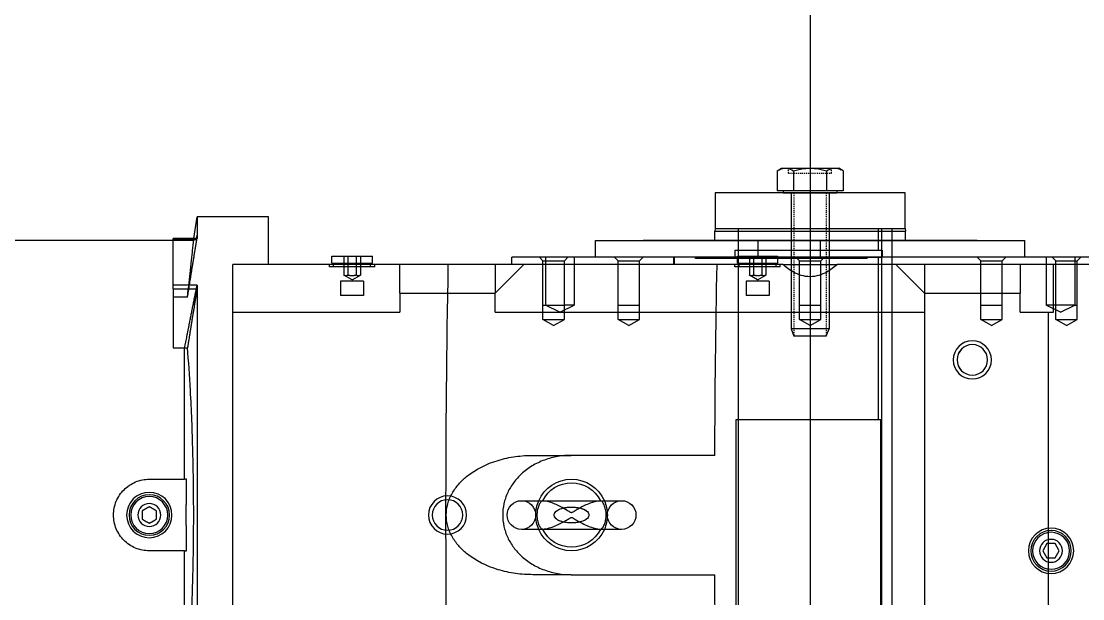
# Model space of a CAD drawing. Header units: millimetres. Extents: x 12318 to 17800, y 6541 to 10165.
# Drawn here: x 14926.8 to 15038.1, y 8595.1 to 8655.7 of the extents above; entities that cross this region are included whole.
import ezdxf

# ---------------------------------------------------------------- set-up
doc = ezdxf.new("R2010")
doc.units = ezdxf.units.MM
doc.linetypes.add('CENTER2', pattern=[1.125, 0.75, -0.125, 0.125, -0.125])
doc.linetypes.add('HIDDEN2', pattern=[0.1875, 0.125, -0.0625])
doc.layers.add('Equipment', color=123, linetype='Continuous')

# ---------------------------------------------------------------- blocks, each defined once
blk = doc.blocks.new('A$C6f4e16a3')
at = {"layer": 'Equipment'}
for p, q in [((1038.93, 3305.94), (1038.93, 689.74)), ((1025.07, 3251.38), (1026.93, 3252.45)), ((1025.07, 3251.38), (1025.07, 3242.93)), ((1050.93, 3252.45), (1026.93, 3252.45)), ((1032, 3251.38), (1032, 3242.93)), ((1045.86, 3251.38), (1045.86, 3242.93)), ((1052.79, 3251.38), (1050.93, 3252.45)), ((1052.79, 3251.38), (1052.79, 3242.93)), ((999.1, 3227.13), (999.1, 3242.13)), ((999.1, 3242.13), (1078.75, 3242.13)), ((1025.07, 3242.93), (1027.68, 3242.93)), ((1027.68, 3242.93), (1027.68, 3242.13)), ((1027.68, 3242.93), (1050.18, 3242.93)), ((1030.93, 3242.13), (1027.68, 3242.13)), ((1030.93, 3242.13), (1030.93, 3185.13)), ((1046.93, 3242.13), (1030.93, 3242.13)), ((1030.93, 3242.13), (1046.93, 3242.13)), ((1046.93, 3242.13), (1046.93, 3185.13)), ((1050.18, 3242.13), (1046.93, 3242.13)), ((1050.18, 3242.93), (1052.79, 3242.93)), ((1050.18, 3242.93), (1050.18, 3242.13)), ((1078.75, 3242.13), (1078.75, 3227.13)), ((1265.93, 3222.43), (1265.93, 3232.13)), ((1265.93, 3232.13), (1295.93, 3232.13)), ((1295.93, 3232.13), (1295.93, 3223.07)), ((1297.2, 3223.07), (1295.93, 3232.13)), ((999.1, 3227.13), (998.93, 3226.13)), ((1078.75, 3227.13), (999.1, 3227.13)), ((1008.93, 2987.13), (1008.93, 3227.13)), ((1068.93, 2987.13), (1068.93, 3227.13)), ((1078.75, 3227.13), (1078.93, 3226.13)), ((1128.93, 3222.13), (948.93, 3222.13)), ((948.93, 3215.13), (948.93, 3222.13)), ((1108.93, 3222.29), (968.93, 3222.29)), ((968.93, 3222.13), (968.93, 3222.29)), ((1078.93, 3226.13), (998.93, 3226.13)), ((998.93, 3222.29), (998.93, 3226.13)), ((1078.93, 3222.29), (1078.93, 3226.13)), ((1108.93, 3222.13), (1108.93, 3222.29)), ((1128.93, 3215.13), (1128.93, 3222.13)), ((1265.93, 3212.13), (1265.93, 3222.43)), ((1295.93, 3223.07), (1305.93, 3223.07)), ((1305.93, 3222.43), (1305.93, 3223.07)), ((1305.93, 3205.17), (1305.93, 3222.43)), ((1305.93, 3222.13), (1461.01, 3222.13)), ((913.93, 3215.13), (1163.93, 3215.13)), ((1163.93, 3212.13), (1163.93, 3215.13)), ((1239.43, 3215.63), (1222.43, 3215.63)), ((1222.43, 3212.63), (1222.43, 3215.63)), ((1239.43, 3212.63), (1239.43, 3215.63)), ((913.93, 3212.13), (990.93, 3212.13)), ((990.93, 3212.13), (990.93, 3107.13)), ((990.93, 3212.13), (1027.45, 3212.13)), ((1050.4, 3212.13), (1077.95, 3212.13)), ((1077.95, 3212.13), (1190.6, 3212.13)), ((1190.6, 3212.13), (1280.93, 3212.13)), ((1239.43, 3212.63), (1222.43, 3212.63)), ((1223.18, 3212.13), (1223.18, 3212.63)), ((1238.68, 3212.13), (1238.68, 3212.63)), ((1280.93, 3107.13), (1280.93, 3212.13)), ((1305.93, 3201.86), (1305.93, 3205.17)), ((1305.93, 3201.86), (1295.93, 3201.86)), ((1295.93, 3201.86), (1295.93, 3107.13)), ((1305.93, 3201.86), (1305.93, 3177.15)), ((1032.16, 3182.13), (1030.93, 3185.13)), ((1030.93, 3185.13), (1046.93, 3185.13)), ((1032.16, 3182.13), (1045.7, 3182.13)), ((1046.93, 3185.13), (1045.7, 3182.13)), ((1305.93, 3177.15), (1299.94, 3177.15)), ((1078.87, 3132.13), (1139.11, 3132.13)), ((1155.13, 3132.13), (1139.11, 3132.13)), ((1159.93, 3113.13), (1117.93, 3113.13)), ((990.93, 3107.13), (990.93, 3002.13)), ((1280.93, 3002.13), (1280.93, 3107.13)), ((1295.93, 3107.13), (1295.93, 3012.4)), ((1117.93, 3101.13), (1159.93, 3101.13)), ((934.46, 3092.13), (936.2, 3095.13)), ((936.2, 3095.13), (939.66, 3095.13)), ((939.66, 3095.13), (941.39, 3092.13)), ((936.2, 3089.13), (934.46, 3092.13)), ((939.66, 3089.13), (936.2, 3089.13)), ((941.39, 3092.13), (939.66, 3089.13)), ((1139.11, 3082.13), (1078.87, 3082.13)), ((1139.11, 3082.13), (1155.13, 3082.13))]:
    blk.add_line(p, q, dxfattribs=at)
at = {"layer": 'Equipment', "linetype": 'CENTER2'}
blk.add_line((1038.93, 3255.24), (1038.93, 3178.2), dxfattribs=at)
at = {"layer": 'Equipment', "linetype": 'HIDDEN2'}
for p, q in [((1029.93, 3250.39), (1029.93, 3252.45)), ((1047.93, 3250.39), (1029.93, 3250.39)), ((1047.93, 3250.39), (1047.93, 3252.45)), ((1032.16, 3242.13), (1030.93, 3242.13)), ((1032.16, 3242.13), (1032.16, 3182.13)), ((1045.7, 3242.13), (1045.7, 3182.13)), ((1045.7, 3242.13), (1046.93, 3242.13))]:
    blk.add_line(p, q, dxfattribs=at)
at = {"layer": 'Equipment', "ltscale": 25.241371}
blk.add_line((1004.53, 2987.13), (1004.53, 3227.13), dxfattribs=at)
at = {"layer": 'Equipment', "ltscale": 21.770681}
for p, q in [((1010.31, 3218.13), (1010.31, 3227.13)), ((1068.93, 3218.13), (1068.93, 3227.13))]:
    blk.add_line(p, q, dxfattribs=at)
at = {"layer": 'Equipment', "ltscale": 13.332776}
for p, q in [((1034.74, 3222.13), (1034.74, 3215.13)), ((1060.71, 3215.13), (1060.71, 3222.13))]:
    blk.add_line(p, q, dxfattribs=at)
at = {"layer": 'Equipment', "ltscale": 23.996407}
blk.add_line((1305.93, 3222.59), (1296.01, 3222.59), dxfattribs=at)
at = {"layer": 'Equipment', "ltscale": 1.815711}
blk.add_line((1297.33, 3222.13), (1297.2, 3223.07), dxfattribs=at)
at = {"layer": 'Equipment', "ltscale": 20.790014}
blk.add_line((1297.33, 3222.13), (1305.93, 3222.13), dxfattribs=at)
at = {"layer": 'Equipment', "ltscale": 5.999694}
for p, q in [((1008.74, 3218.13), (1008.74, 3214.98)), ((1070.43, 3218.13), (1070.43, 3214.98))]:
    blk.add_line(p, q, dxfattribs=at)
at = {"layer": 'Equipment', "ltscale": 25.565039}
for p, q in [((1070.43, 3218.13), (1008.74, 3218.13)), ((1008.74, 3214.98), (1070.43, 3214.98))]:
    blk.add_line(p, q, dxfattribs=at)
at = {"layer": 'Equipment', "ltscale": 4.05384}
for p, q in [((926.93, 3213.63), (925.43, 3215.13)), ((935.92, 3213.63), (937.43, 3215.13)), ((958.42, 3213.63), (956.91, 3215.13)), ((967.41, 3213.63), (968.91, 3215.13)), ((1034.43, 3213.63), (1032.93, 3215.13)), ((1043.42, 3213.63), (1044.93, 3215.13)), ((1110.45, 3213.63), (1108.94, 3215.13)), ((1119.44, 3213.63), (1120.94, 3215.13)), ((1141.93, 3213.63), (1140.43, 3215.13)), ((1150.92, 3213.63), (1152.43, 3215.13))]:
    blk.add_line(p, q, dxfattribs=at)
at = {"layer": 'Equipment', "ltscale": 22.772873}
for p, q in [((935.92, 3213.63), (926.93, 3213.63)), ((967.41, 3213.63), (958.42, 3213.63)), ((1043.42, 3213.63), (1034.43, 3213.63)), ((1119.44, 3213.63), (1110.45, 3213.63)), ((1150.92, 3213.63), (1141.93, 3213.63))]:
    blk.add_line(p, q, dxfattribs=at)
at = {"layer": 'Equipment', "ltscale": 22.369375}
for p, q in [((926.93, 3195.13), (926.93, 3213.63)), ((935.92, 3195.13), (935.92, 3213.63)), ((958.42, 3195.13), (958.42, 3213.63)), ((967.41, 3195.13), (967.41, 3213.63)), ((1034.43, 3195.13), (1034.43, 3213.63)), ((1043.42, 3195.13), (1043.42, 3213.63)), ((1110.45, 3195.13), (1110.45, 3213.63)), ((1119.44, 3195.13), (1119.44, 3213.63)), ((1141.93, 3195.13), (1141.93, 3213.63)), ((1150.92, 3195.13), (1150.92, 3213.63))]:
    blk.add_line(p, q, dxfattribs=at)
at = {"layer": 'Equipment', "ltscale": 24.189648}
for p, q in [((927.98, 3215.13), (927.98, 3195.13)), ((939.98, 3215.13), (939.98, 3195.13)), ((1137.88, 3215.13), (1137.88, 3195.13)), ((1149.88, 3215.13), (1149.88, 3195.13)), ((936.93, 3192.13), (936.93, 3212.13)), ((990.93, 3200.13), (950.93, 3200.13)), ((1210.93, 3200.13), (1170.93, 3200.13)), ((1295.93, 3203.48), (1305.93, 3203.48))]:
    blk.add_line(p, q, dxfattribs=at)
at = {"layer": 'Equipment', "ltscale": 25.250269}
for p, q in [((1010.31, 3147.13), (1010.31, 3214.98)), ((1068.93, 3147.13), (1068.93, 3214.98))]:
    blk.add_line(p, q, dxfattribs=at)
at = {"layer": 'Equipment', "ltscale": 0.952248}
for p, q in [((1015.04, 3214.63), (1015.04, 3215.13)), ((1087.04, 3214.63), (1087.04, 3215.13))]:
    blk.add_line(p, q, dxfattribs=at)
at = {"layer": 'Equipment', "ltscale": 24.87077}
blk.add_line((1015.04, 3214.63), (1087.04, 3214.63), dxfattribs=at)
at = {"layer": 'Equipment', "ltscale": 25.837965}
for p, q in [((1069.43, 3215.63), (1052.43, 3215.63)), ((1069.43, 3212.63), (1052.43, 3212.63))]:
    blk.add_line(p, q, dxfattribs=at)
at = {"layer": 'Equipment', "ltscale": 5.71399}
for p, q in [((1052.43, 3212.63), (1052.43, 3215.63)), ((1069.43, 3212.63), (1069.43, 3215.63)), ((1095.84, 3212.13), (1095.84, 3215.13)), ((1096.04, 3212.13), (1096.04, 3215.13))]:
    blk.add_line(p, q, dxfattribs=at)
at = {"layer": 'Equipment', "ltscale": 19.351717}
for p, q in [((1057.46, 3215.63), (1057.46, 3207.63)), ((1059.2, 3215.63), (1059.2, 3207.63)), ((1062.66, 3215.63), (1062.66, 3207.63)), ((1064.39, 3215.63), (1064.39, 3207.63)), ((1227.46, 3215.63), (1227.46, 3207.63)), ((1229.2, 3215.63), (1229.2, 3207.63)), ((1232.66, 3215.63), (1232.66, 3207.63)), ((1234.39, 3215.63), (1234.39, 3207.63)), ((950.93, 3192.13), (950.93, 3200.13)), ((1170.93, 3192.13), (1170.93, 3200.13)), ((1210.93, 3200.13), (1210.93, 3192.13))]:
    blk.add_line(p, q, dxfattribs=at)
at = {"layer": 'Equipment', "ltscale": 24.248844}
for p, q in [((950.93, 3212.13), (950.93, 3200.13)), ((1170.93, 3212.13), (1170.93, 3200.13)), ((1210.93, 3200.13), (1210.93, 3212.13))]:
    blk.add_line(p, q, dxfattribs=at)
at = {"layer": 'Equipment', "ltscale": 27.367462}
for p, q in [((1002.93, 3212.13), (990.93, 3200.13)), ((1170.93, 3200.13), (1158.93, 3212.13))]:
    blk.add_line(p, q, dxfattribs=at)
at = {"layer": 'Equipment', "ltscale": 23.405865}
blk.add_line((1050.4, 3212.13), (1027.45, 3212.13), dxfattribs=at)
at = {"layer": 'Equipment', "ltscale": 1.904597}
for p, q in [((1051.43, 3211.13), (1051.43, 3212.13)), ((1070.43, 3211.13), (1070.43, 3212.13)), ((1221.43, 3211.13), (1221.43, 3212.13)), ((1223.18, 3211.13), (1223.18, 3212.13)), ((1238.68, 3211.13), (1238.68, 3212.13)), ((1240.43, 3211.13), (1240.43, 3212.13))]:
    blk.add_line(p, q, dxfattribs=at)
at = {"layer": 'Equipment', "ltscale": 24.064772}
for p, q in [((1051.43, 3211.13), (1070.43, 3211.13)), ((1221.43, 3211.13), (1240.43, 3211.13))]:
    blk.add_line(p, q, dxfattribs=at)
at = {"layer": 'Equipment', "ltscale": 2.856945}
for p, q in [((1053.18, 3211.13), (1053.18, 3212.63)), ((1068.68, 3211.13), (1068.68, 3212.63))]:
    blk.add_line(p, q, dxfattribs=at)
at = {"layer": 'Equipment', "ltscale": 24.318085}
for p, q in [((1056.13, 3205.13), (1065.73, 3205.13)), ((1226.13, 3205.13), (1235.73, 3205.13)), ((1056.13, 3199.13), (1065.73, 3199.13)), ((1226.13, 3199.13), (1235.73, 3199.13))]:
    blk.add_line(p, q, dxfattribs=at)
at = {"layer": 'Equipment', "ltscale": 11.42808}
for p, q in [((1056.13, 3205.13), (1056.13, 3199.13)), ((1065.73, 3205.13), (1065.73, 3199.13)), ((1226.13, 3205.13), (1226.13, 3199.13)), ((1235.73, 3205.13), (1235.73, 3199.13)), ((926.93, 3189.13), (926.93, 3195.13)), ((935.93, 3189.13), (935.93, 3195.13)), ((958.41, 3189.13), (958.41, 3195.13)), ((967.41, 3189.13), (967.41, 3195.13)), ((1034.43, 3189.13), (1034.43, 3195.13)), ((1043.43, 3189.13), (1043.43, 3195.13)), ((1110.44, 3189.13), (1110.44, 3195.13)), ((1119.44, 3189.13), (1119.44, 3195.13)), ((1141.93, 3189.13), (1141.93, 3195.13)), ((1150.93, 3189.13), (1150.93, 3195.13))]:
    blk.add_line(p, q, dxfattribs=at)
at = {"layer": 'Equipment', "ltscale": 7.618686}
for p, q in [((1060.93, 3205.63), (1057.46, 3207.63)), ((1060.93, 3205.63), (1064.39, 3207.63)), ((1230.93, 3205.63), (1227.46, 3207.63)), ((1230.93, 3205.63), (1234.39, 3207.63))]:
    blk.add_line(p, q, dxfattribs=at)
at = {"layer": 'Equipment', "ltscale": 3.962711}
blk.add_line((1295.93, 3203.48), (1295.93, 3201.86), dxfattribs=at)
at = {"layer": 'Equipment', "ltscale": 5.971949}
blk.add_line((927.98, 3195.13), (926.93, 3195.13), dxfattribs=at)
at = {"layer": 'Equipment', "ltscale": 22.798204}
for p, q in [((927.98, 3195.13), (939.98, 3195.13)), ((967.41, 3195.13), (958.41, 3195.13)), ((1043.43, 3195.13), (1034.43, 3195.13)), ((1119.44, 3195.13), (1110.44, 3195.13)), ((1150.93, 3195.13), (1141.93, 3195.13)), ((935.93, 3189.13), (926.93, 3189.13)), ((967.41, 3189.13), (958.41, 3189.13)), ((1043.43, 3189.13), (1034.43, 3189.13)), ((1119.44, 3189.13), (1110.44, 3189.13)), ((1150.93, 3189.13), (1141.93, 3189.13))]:
    blk.add_line(p, q, dxfattribs=at)
at = {"layer": 'Equipment', "ltscale": 12.776993}
for p, q in [((933.98, 3192.13), (927.98, 3195.13)), ((933.98, 3192.13), (939.98, 3195.13)), ((1143.88, 3192.13), (1137.88, 3195.13)), ((1143.88, 3192.13), (1149.88, 3195.13))]:
    blk.add_line(p, q, dxfattribs=at)
at = {"layer": 'Equipment', "ltscale": 14.166053}
blk.add_line((1137.88, 3195.13), (1141.93, 3195.13), dxfattribs=at)
at = {"layer": 'Equipment', "ltscale": 11.406309}
blk.add_line((1299.94, 3198.36), (1305.93, 3198.36), dxfattribs=at)
at = {"layer": 'Equipment', "ltscale": 22.577003}
blk.add_line((950.93, 3192.13), (936.93, 3192.13), dxfattribs=at)
at = {"layer": 'Equipment', "ltscale": 25.7015}
blk.add_line((938.93, 3022.13), (938.93, 3192.13), dxfattribs=at)
at = {"layer": 'Equipment', "ltscale": 25.612568}
blk.add_line((1170.93, 3192.13), (990.93, 3192.13), dxfattribs=at)
at = {"layer": 'Equipment', "ltscale": 26.050388}
blk.add_line((1280.93, 3192.13), (1210.93, 3192.13), dxfattribs=at)
at = {"layer": 'Equipment', "ltscale": 9.896994}
for p, q in [((931.43, 3186.53), (926.93, 3189.13)), ((931.43, 3186.53), (935.93, 3189.13)), ((962.91, 3186.53), (958.41, 3189.13)), ((962.91, 3186.53), (967.41, 3189.13)), ((1038.93, 3186.53), (1034.43, 3189.13)), ((1038.93, 3186.53), (1043.43, 3189.13)), ((1114.94, 3186.53), (1110.44, 3189.13)), ((1114.94, 3186.53), (1119.44, 3189.13)), ((1146.43, 3186.53), (1141.93, 3189.13)), ((1146.43, 3186.53), (1150.93, 3189.13))]:
    blk.add_line(p, q, dxfattribs=at)
at = {"layer": 'Equipment', "ltscale": 26.49209}
for p, q in [((1301.13, 3122.13), (1301.13, 3177.15)), ((1301.13, 3037.11), (1301.13, 3092.13))]:
    blk.add_line(p, q, dxfattribs=at)
at = {"layer": 'Equipment', "ltscale": 25.80229}
for p, q in [((1009.26, 3067.13), (1009.26, 3147.13)), ((1069.93, 3067.13), (1069.93, 3147.13))]:
    blk.add_line(p, q, dxfattribs=at)
at = {"layer": 'Equipment', "ltscale": 25.116791}
blk.add_line((1069.93, 3147.13), (1009.26, 3147.13), dxfattribs=at)
at = {"layer": 'Equipment', "ltscale": 23.8671}
for p, q in [((1315.93, 3122.13), (1301.13, 3122.13)), ((1301.13, 3092.13), (1315.93, 3092.13))]:
    blk.add_line(p, q, dxfattribs=at)
at = {"layer": 'Equipment', "ltscale": 24.318085}
for centre, radius in [((970.93, 3172.13), 8), ((970.93, 3172.13), 6.4), ((1190.93, 3107.13), 8), ((1190.93, 3107.13), 6.4), ((1315.93, 3107.13), 4.8), ((937.93, 3092.13), 4.8)]:
    blk.add_circle(centre, radius, dxfattribs=at)
at = {"layer": 'Equipment', "ltscale": 24.299088}
for centre in [(970.93, 3172.13), (1190.93, 3107.13)]:
    blk.add_circle(centre, 6.39, dxfattribs=at)
at = {"layer": 'Equipment', "ltscale": 26.252478}
blk.add_circle((1315.93, 3107.13), 9.5, dxfattribs=at)
at = {"layer": 'Equipment', "ltscale": 25.837965}
blk.add_circle((1315.93, 3107.13), 8.5, dxfattribs=at)
at = {"layer": 'Equipment', "ltscale": 26.175716}
for centre in [(1315.93, 3107.13), (937.93, 3092.13)]:
    blk.add_circle(centre, 7.75, dxfattribs=at)
at = {"layer": 'Equipment'}
for radius in [9.5, 8.5]:
    blk.add_circle((937.93, 3092.13), radius, dxfattribs=at)
for centre, radius, start, end in [((1028.53, 3246.33), 6.12, 55.5531, 115.5531), ((1038.93, 3229.54), 22.91, 72.3875, 107.6125), ((1049.32, 3246.33), 6.12, 64.4469, 124.4469), ((1138.93, 3107.13), 15, 23.5782, 156.4218), ((1138.93, 3107.13), 13.5, 26.3878, 153.6122), ((1117.93, 3107.13), 6, 90, 270), ((1159.93, 3107.13), 6, 270, 90), ((1138.93, 3107.13), 15, 203.5782, 336.4218), ((1138.93, 3107.13), 13.5, 206.3878, 333.6122)]:
    blk.add_arc(centre, radius, start, end, dxfattribs=at)
at = {"layer": 'Equipment', "ltscale": 22.798204}
for centre, start, end in [((1117.93, 3107.13), 270, 90), ((1159.93, 3107.13), 90, 270)]:
    blk.add_arc(centre, 6, start, end, dxfattribs=at)
at = {"layer": 'Equipment', "ltscale": 11.757121}
for start, end in [(156.4218, 180), (0, 23.5782), (180, 203.5782), (336.4218, 0)]:
    blk.add_arc((1138.93, 3107.13), 15, start, end, dxfattribs=at)
at = {"layer": 'Equipment', "ltscale": 0.127254}
for start, end in [(153.6122, 153.896), (26.104, 26.3878), (206.104, 206.3878), (333.6122, 333.896)]:
    blk.add_arc((1138.93, 3107.13), 13.5, start, end, dxfattribs=at)
at = {"layer": 'Equipment'}
for centre, start_param, end_param in [((902.6, 3107.13), 1.595799, 1.67599), ((1015.25, 3107.13), 1.465602, 1.67599), ((902.6, 3107.13), 1.465602, 1.545794)]:
    blk.add_ellipse(centre, major_axis=(0, -1000), ratio=0.176327, start_param=start_param, end_param=end_param, dxfattribs=at)
at = {"layer": 'Equipment', "ltscale": 13.405293}
blk.add_open_spline([(1296.01, 3222.59), (1295.95, 3223.41), (1295.93, 3224.02), (1295.93, 3224.42)], degree=3, dxfattribs=at)
at = {"layer": 'Equipment', "ltscale": 24.31514}
blk.add_rational_spline([(1299.94, 3198.36), (1298.02, 3210.35), (1295.93, 3223.07)], [1.00218321067, 1.00173959235, 1], degree=2, dxfattribs=at)
at = {"layer": 'Equipment', "ltscale": 26.033876}
blk.add_open_spline([(1299.94, 3198.36), (1299.46, 3202.62), (1299.05, 3206.41), (1298.24, 3213.75), (1297.9, 3216.93), (1297.44, 3221.11), (1297.33, 3222.13), (1297.33, 3222.13)], degree=3, knots=[41.495056, 41.495056, 41.495056, 41.495056, 43.51975, 43.51975, 46.146927, 46.146927, 48.774105, 48.774105, 48.774105, 48.774105], dxfattribs=at)
at = {"layer": 'Equipment'}
for points, knots in [([(1027.45, 3212.13), (1028.87, 3210.89), (1030.35, 3209.81), (1032.98, 3208.36), (1034.08, 3207.88), (1036.41, 3207.2), (1037.63, 3207.01), (1040.23, 3207.01), (1041.45, 3207.2), (1043.77, 3207.88), (1044.88, 3208.36), (1047.51, 3209.81), (1048.99, 3210.89), (1050.4, 3212.13)], [-4.478311, -4.478311, -4.478311, -4.478311, -3.905022, -3.905022, -3.51452, -3.51452, -3.124018, -3.124018, -2.733515, -2.733515, -2.343013, -2.343013, -1.769724, -1.769724, -1.769724, -1.769724]), ([(1299.94, 3037.11), (1299.46, 3042.67), (1299.05, 3048.66), (1298.24, 3063.08), (1297.9, 3071.74), (1297.44, 3089.39), (1297.33, 3098.37), (1297.33, 3115.89), (1297.44, 3124.87), (1297.9, 3142.52), (1298.24, 3151.18), (1299.05, 3165.6), (1299.46, 3171.59), (1299.94, 3177.15)], [41.495056, 41.495056, 41.495056, 41.495056, 43.51975, 43.51975, 46.146927, 46.146927, 48.774105, 48.774105, 51.401283, 51.401283, 54.02846, 54.02846, 56.053154, 56.053154, 56.053154, 56.053154]), ([(1139.11, 3132.13), (1140.93, 3132.13), (1142.82, 3131.98), (1146.59, 3131.33), (1148.48, 3130.83), (1152.11, 3129.5), (1153.87, 3128.66), (1157.13, 3126.69), (1158.63, 3125.56), (1161.11, 3123.27), (1162.21, 3122.07), (1164.16, 3119.45), (1165.01, 3118.02), (1166.4, 3115.03), (1166.93, 3113.46), (1167.63, 3110.29), (1167.8, 3108.69), (1167.8, 3105.57), (1167.63, 3103.97), (1166.93, 3100.8), (1166.4, 3099.23), (1165.01, 3096.24), (1164.16, 3094.81), (1162.21, 3092.19), (1161.11, 3090.99), (1158.63, 3088.7), (1157.13, 3087.57), (1153.87, 3085.6), (1152.11, 3084.76), (1148.48, 3083.43), (1146.59, 3082.93), (1142.82, 3082.28), (1140.93, 3082.13), (1139.11, 3082.13)], [8.153004, 8.153004, 8.153004, 8.153004, 8.698513, 8.698513, 9.244022, 9.244022, 9.78953, 9.78953, 10.335039, 10.335039, 10.802456, 10.802456, 11.269873, 11.269873, 11.737291, 11.737291, 12.204708, 12.204708, 12.672125, 12.672125, 13.139543, 13.139543, 13.60696, 13.60696, 14.074377, 14.074377, 14.619886, 14.619886, 15.165395, 15.165395, 15.710903, 15.710903, 16.256412, 16.256412, 16.256412, 16.256412]), ([(1155.13, 3082.13), (1157.48, 3082.13), (1159.92, 3082.29), (1164.85, 3082.97), (1167.33, 3083.5), (1174.59, 3085.68), (1179.18, 3087.95), (1184.06, 3091.94), (1185.2, 3093.01), (1187.28, 3095.4), (1188.22, 3096.7), (1189.78, 3099.49), (1190.4, 3100.97), (1191.23, 3104.02), (1191.44, 3105.58), (1191.44, 3108.68), (1191.23, 3110.24), (1190.4, 3113.29), (1189.78, 3114.77), (1188.22, 3117.56), (1187.28, 3118.86), (1185.2, 3121.25), (1184.06, 3122.33), (1179.18, 3126.31), (1174.59, 3128.58), (1167.33, 3130.76), (1164.85, 3131.29), (1159.92, 3131.97), (1157.48, 3132.13), (1155.13, 3132.13)], [-9.692573, -9.692573, -9.692573, -9.692573, -8.945232, -8.945232, -8.197891, -8.197891, -6.703208, -6.703208, -6.238978, -6.238978, -5.774747, -5.774747, -5.310517, -5.310517, -4.846287, -4.846287, -4.382056, -4.382056, -3.917826, -3.917826, -3.453595, -3.453595, -2.989365, -2.989365, -1.494683, -1.494683, -0.747341, -0.747341, 0, 0, 0, 0])]:
    blk.add_open_spline(points, degree=3, knots=knots, dxfattribs=at)
at = {"layer": 'Equipment', "ltscale": 6.699291}
for points, weights in [([(1057.46, 3207.63), (1058.33, 3207.13), (1059.2, 3207.63)], [3.67949192432, 4.24871130596, 3.6794919243]), ([(1059.2, 3207.63), (1060.93, 3207.13), (1062.66, 3207.63)], [3.6794919243, 4.24871130596, 3.6794919243]), ([(1062.66, 3207.63), (1063.53, 3207.13), (1064.39, 3207.63)], [3.6794919243, 4.24871130596, 3.67949192432]), ([(1227.46, 3207.63), (1228.33, 3207.13), (1229.2, 3207.63)], [3.67949192432, 4.24871130596, 3.6794919243]), ([(1229.2, 3207.63), (1230.93, 3207.13), (1232.66, 3207.63)], [3.6794919243, 4.24871130596, 3.6794919243]), ([(1232.66, 3207.63), (1233.53, 3207.13), (1234.39, 3207.63)], [3.6794919243, 4.24871130596, 3.67949192432]), ([(1312.93, 3108.86), (1314.43, 3109.73), (1315.93, 3110.59)], [3.6794919243, 4.24871130596, 3.67949192432]), ([(1315.93, 3110.59), (1317.43, 3109.73), (1318.93, 3108.86)], [3.67949192432, 4.24871130596, 3.6794919243]), ([(1312.93, 3105.4), (1312.93, 3107.13), (1312.93, 3108.86)], [3.6794919243, 4.24871130596, 3.6794919243]), ([(1318.93, 3108.86), (1318.93, 3107.13), (1318.93, 3105.4)], [3.6794919243, 4.24871130596, 3.6794919243]), ([(1315.93, 3103.67), (1314.43, 3104.53), (1312.93, 3105.4)], [3.67949192432, 4.24871130596, 3.6794919243]), ([(1318.93, 3105.4), (1317.43, 3104.53), (1315.93, 3103.67)], [3.6794919243, 4.24871130596, 3.67949192432])]:
    blk.add_rational_spline(points, weights, degree=2, dxfattribs=at)
at = {"layer": 'Equipment', "ltscale": 25.9879}
blk.add_rational_spline([(1301.13, 3177.15), (1298.89, 3188.49), (1295.93, 3203.48)], [1.02525429573, 1.02254354589, 1], degree=2, dxfattribs=at)
at = {"layer": 'Equipment'}
blk.add_rational_spline([(1295.93, 3201.86), (1298.02, 3189.14), (1299.94, 3177.15)], [1, 1.00173959235, 1.00218321067], degree=2, dxfattribs=at)
at = {"layer": 'Equipment', "ltscale": 24.190916}
blk.add_rational_spline([(1300.29, 3092.13), (1300.56, 3107.13), (1300.29, 3122.13)], [1.12894050248, 1.13772616419, 1.12894050248], degree=2, dxfattribs=at)
at = {"layer": 'Equipment', "ltscale": 11.504848}
for points, weights in [([(1300.29, 3122.13), (1300.72, 3122.13), (1301.13, 3122.13)], [1.08793745087, 1.09672248059, 1.10486761482]), ([(1301.13, 3092.13), (1300.72, 3092.13), (1300.29, 3092.13)], [1.10486761482, 1.09672248059, 1.08793745087])]:
    blk.add_rational_spline(points, weights, degree=2, dxfattribs=at)
at = {"layer": 'Equipment', "ltscale": 25.356476}
blk.add_open_spline([(1315.93, 3092.13), (1316.87, 3092.13), (1317.85, 3092.22), (1319.78, 3092.6), (1320.75, 3092.89), (1323.52, 3094.04), (1325.2, 3095.19), (1327.87, 3097.85), (1329.02, 3099.54), (1330.17, 3102.31), (1330.46, 3103.27), (1330.84, 3105.21), (1330.93, 3106.19), (1330.93, 3108.07), (1330.84, 3109.05), (1330.46, 3110.99), (1330.17, 3111.95), (1329.02, 3114.72), (1327.87, 3116.41), (1325.2, 3119.07), (1323.52, 3120.22), (1320.75, 3121.37), (1319.78, 3121.66), (1317.85, 3122.04), (1316.87, 3122.13), (1315.93, 3122.13)], degree=3, knots=[-9.051557, -9.051557, -9.051557, -9.051557, -8.7687, -8.7687, -8.485837, -8.485837, -7.920112, -7.920112, -7.354392, -7.354392, -7.071532, -7.071532, -6.788672, -6.788672, -6.505812, -6.505812, -6.222952, -6.222952, -5.657232, -5.657232, -5.091507, -5.091507, -4.808644, -4.808644, -4.525787, -4.525787, -4.525787, -4.525787], dxfattribs=at)
at = {"layer": 'Equipment', "ltscale": 25.570152}
for points in [[(1124.42, 3107.13), (1124.42, 3107.91), (1124.5, 3108.69), (1124.81, 3110.13), (1125.03, 3110.79), (1125.52, 3111.89), (1125.79, 3112.32), (1126.26, 3112.92), (1126.46, 3113.08), (1126.69, 3113.14), (1126.76, 3113.12), (1126.81, 3113.07)], [(1153.44, 3107.13), (1153.44, 3106.35), (1153.35, 3105.57), (1153.05, 3104.13), (1152.83, 3103.47), (1152.33, 3102.38), (1152.07, 3101.94), (1151.6, 3101.34), (1151.4, 3101.18), (1151.16, 3101.12), (1151.1, 3101.14), (1151.05, 3101.19)]]:
    blk.add_open_spline(points, degree=3, knots=[0, 0, 0, 0, 0.23457, 0.23457, 0.469235, 0.469235, 0.6999, 0.6999, 0.929332, 0.929332, 1.063953, 1.063953, 1.063953, 1.063953], dxfattribs=at)
at = {"layer": 'Equipment', "ltscale": 25.669466}
blk.add_open_spline([(1126.81, 3113.07), (1128.3, 3112.93), (1129.75, 3112.55), (1132.74, 3111.48), (1134.27, 3110.72), (1136.32, 3109.56), (1136.84, 3109.25), (1137.75, 3108.68), (1137.94, 3108.57), (1138.37, 3108.3), (1138.54, 3108.21), (1138.76, 3108.12), (1138.83, 3108.11), (1138.98, 3108.1), (1139.06, 3108.11), (1139.23, 3108.17), (1139.3, 3108.21), (1139.53, 3108.33), (1139.7, 3108.43), (1140.13, 3108.7), (1140.41, 3108.87), (1142.46, 3110.13), (1144.69, 3111.36), (1148.38, 3112.63), (1149.72, 3112.94), (1151.05, 3113.07)], degree=3, knots=[-3.767311, -3.767311, -3.767311, -3.767311, -3.345586, -3.345586, -2.851374, -2.851374, -2.639882, -2.639882, -2.550035, -2.550035, -2.429562, -2.429562, -2.352646, -2.352646, -2.2647, -2.2647, -2.192656, -2.192656, -2.068101, -2.068101, -1.961538, -1.961538, -1.379604, -1.379604, -1.060707, -1.060707, -1.060707, -1.060707], dxfattribs=at)
at = {"layer": 'Equipment', "ltscale": 25.570175}
for points in [[(1151.05, 3113.07), (1151.14, 3113.17), (1151.28, 3113.15), (1151.67, 3112.84), (1151.91, 3112.56), (1152.4, 3111.75), (1152.65, 3111.24), (1153.03, 3110.13), (1153.18, 3109.57), (1153.39, 3108.38), (1153.44, 3107.76), (1153.44, 3107.13)], [(1126.81, 3101.19), (1126.72, 3101.09), (1126.58, 3101.11), (1126.19, 3101.42), (1125.95, 3101.7), (1125.46, 3102.51), (1125.21, 3103.02), (1124.82, 3104.13), (1124.67, 3104.69), (1124.47, 3105.88), (1124.42, 3106.5), (1124.42, 3107.13)]]:
    blk.add_open_spline(points, degree=3, knots=[3.297806, 3.297806, 3.297806, 3.297806, 3.534976, 3.534976, 3.760887, 3.760887, 3.982253, 3.982253, 4.169994, 4.169994, 4.357691, 4.357691, 4.357691, 4.357691], dxfattribs=at)
at = {"layer": 'Equipment', "ltscale": 25.669538}
blk.add_open_spline([(1151.05, 3101.19), (1150.81, 3101.21), (1150.57, 3101.24), (1148.5, 3101.54), (1146.75, 3102.13), (1143.96, 3103.36), (1142.84, 3103.95), (1141.27, 3104.86), (1140.85, 3105.12), (1140.03, 3105.63), (1139.86, 3105.73), (1139.45, 3105.98), (1139.3, 3106.06), (1139.09, 3106.14), (1139.01, 3106.16), (1138.86, 3106.16), (1138.78, 3106.14), (1138.62, 3106.08), (1138.54, 3106.05), (1138.31, 3105.92), (1138.12, 3105.81), (1137.71, 3105.55), (1137.43, 3105.37), (1135.89, 3104.44), (1134.3, 3103.53), (1130.82, 3102.02), (1129.01, 3101.45), (1127.07, 3101.22), (1126.94, 3101.2), (1126.81, 3101.19)], degree=3, knots=[-8.656656, -8.656656, -8.656656, -8.656656, -8.58886, -8.58886, -8.091875, -8.091875, -7.73814, -7.73814, -7.566064, -7.566064, -7.480265, -7.480265, -7.371414, -7.371414, -7.299456, -7.299456, -7.215468, -7.215468, -7.149243, -7.149243, -7.029421, -7.029421, -6.918287, -6.918287, -6.506573, -6.506573, -6.090984, -6.090984, -6.061075, -6.061075, -6.061075, -6.061075], dxfattribs=at)
at = {"layer": 'Equipment', "ltscale": 20.910368}
for points, knots in [([(1138.93, 3110.45), (1137.18, 3110.45), (1135.09, 3110.18), (1133.11, 3109.19), (1132.63, 3108.88), (1132.1, 3108.34), (1131.9, 3108.07), (1131.7, 3107.6), (1131.65, 3107.35), (1131.65, 3107.13)], [-3.2684979, -3.2684979, -3.2684979, -3.2684979, -2.7431625, -2.7431625, -2.6022206, -2.6022206, -2.5167074, -2.5167074, -2.4513734, -2.4513734, -2.4513734, -2.4513734]), ([(1146.21, 3107.13), (1146.21, 3107.35), (1146.15, 3107.6), (1145.95, 3108.07), (1145.75, 3108.34), (1145.22, 3108.88), (1144.75, 3109.19), (1142.76, 3110.18), (1140.68, 3110.45), (1138.93, 3110.45)], [-0.8171245, -0.8171245, -0.8171245, -0.8171245, -0.7517904, -0.7517904, -0.6662773, -0.6662773, -0.5253354, -0.5253354, 0, 0, 0, 0])]:
    blk.add_open_spline(points, degree=3, knots=knots, dxfattribs=at)
at = {"layer": 'Equipment', "ltscale": 27.866774}
blk.add_open_spline([(1146.21, 3107.13), (1146.21, 3107.36), (1146.16, 3107.58), (1145.97, 3108.03), (1145.82, 3108.24), (1145.33, 3108.79), (1144.88, 3109.12), (1143.55, 3109.77), (1142.71, 3110.01), (1141.34, 3110.28), (1140.77, 3110.35), (1139.76, 3110.42), (1139.3, 3110.44), (1138.38, 3110.44), (1137.92, 3110.42), (1136.88, 3110.33), (1136.29, 3110.24), (1134.8, 3109.93), (1133.99, 3109.65), (1132.87, 3109.04), (1132.51, 3108.77), (1132.05, 3108.27), (1131.89, 3108.04), (1131.7, 3107.59), (1131.65, 3107.39), (1131.65, 3107.16), (1131.65, 3107.14), (1131.65, 3107.13)], degree=3, knots=[-2.944545, -2.944545, -2.944545, -2.944545, -2.875966, -2.875966, -2.798816, -2.798816, -2.656298, -2.656298, -2.478438, -2.478438, -2.357986, -2.357986, -2.26098, -2.26098, -2.164139, -2.164139, -2.04077, -2.04077, -1.84406, -1.84406, -1.706234, -1.706234, -1.612946, -1.612946, -1.539191, -1.539191, -1.534845, -1.534845, -1.534845, -1.534845], dxfattribs=at)
at = {"layer": 'Equipment', "ltscale": 27.880491}
blk.add_open_spline([(1131.65, 3107.13), (1131.65, 3106.91), (1131.7, 3106.66), (1131.9, 3106.19), (1132.1, 3105.92), (1132.63, 3105.38), (1133.11, 3105.07), (1135.09, 3104.08), (1137.18, 3103.81), (1140.68, 3103.81), (1142.76, 3104.08), (1144.75, 3105.07), (1145.22, 3105.38), (1145.75, 3105.92), (1145.95, 3106.19), (1146.15, 3106.66), (1146.21, 3106.91), (1146.21, 3107.13)], degree=3, knots=[-2.451373, -2.451373, -2.451373, -2.451373, -2.386039, -2.386039, -2.300526, -2.300526, -2.159584, -2.159584, -1.634249, -1.634249, -1.108914, -1.108914, -0.967972, -0.967972, -0.882458, -0.882458, -0.817124, -0.817124, -0.817124, -0.817124], dxfattribs=at)
at = {"layer": 'Equipment', "ltscale": 27.86673}
blk.add_open_spline([(1131.65, 3107.13), (1131.65, 3106.92), (1131.69, 3106.71), (1131.88, 3106.23), (1132.05, 3105.98), (1132.6, 3105.41), (1133.06, 3105.09), (1134.39, 3104.46), (1135.22, 3104.23), (1136.58, 3103.98), (1137.14, 3103.91), (1138.15, 3103.83), (1138.6, 3103.82), (1139.52, 3103.83), (1139.98, 3103.85), (1141.03, 3103.94), (1141.63, 3104.03), (1143.15, 3104.36), (1143.97, 3104.65), (1145, 3105.24), (1145.37, 3105.51), (1145.84, 3106.03), (1145.99, 3106.26), (1146.17, 3106.71), (1146.21, 3106.91), (1146.21, 3107.13)], degree=3, knots=[-1.534845, -1.534845, -1.534845, -1.534845, -1.462968, -1.462968, -1.360867, -1.360867, -1.19864, -1.19864, -1.000223, -1.000223, -0.865482, -0.865482, -0.756175, -0.756175, -0.646236, -0.646236, -0.505182, -0.505182, -0.277455, -0.277455, -0.145213, -0.145213, -0.064751, -0.064751, 0, 0, 0, 0], dxfattribs=at)

msp = doc.modelspace()

# ---------------------------------------------------------------- linework, layer by layer
msp.add_line((15009.48, 8658.76), (15009.48, 8639.92))

# ---------------------------------------------------------------- block references
at = {"xscale": -0.25, "yscale": 0.25, "zscale": 0.25}
msp.add_blockref('A$C6f4e16a3', (15269.21, 7827.14), dxfattribs=at)

doc.saveas('drawing.dxf')
